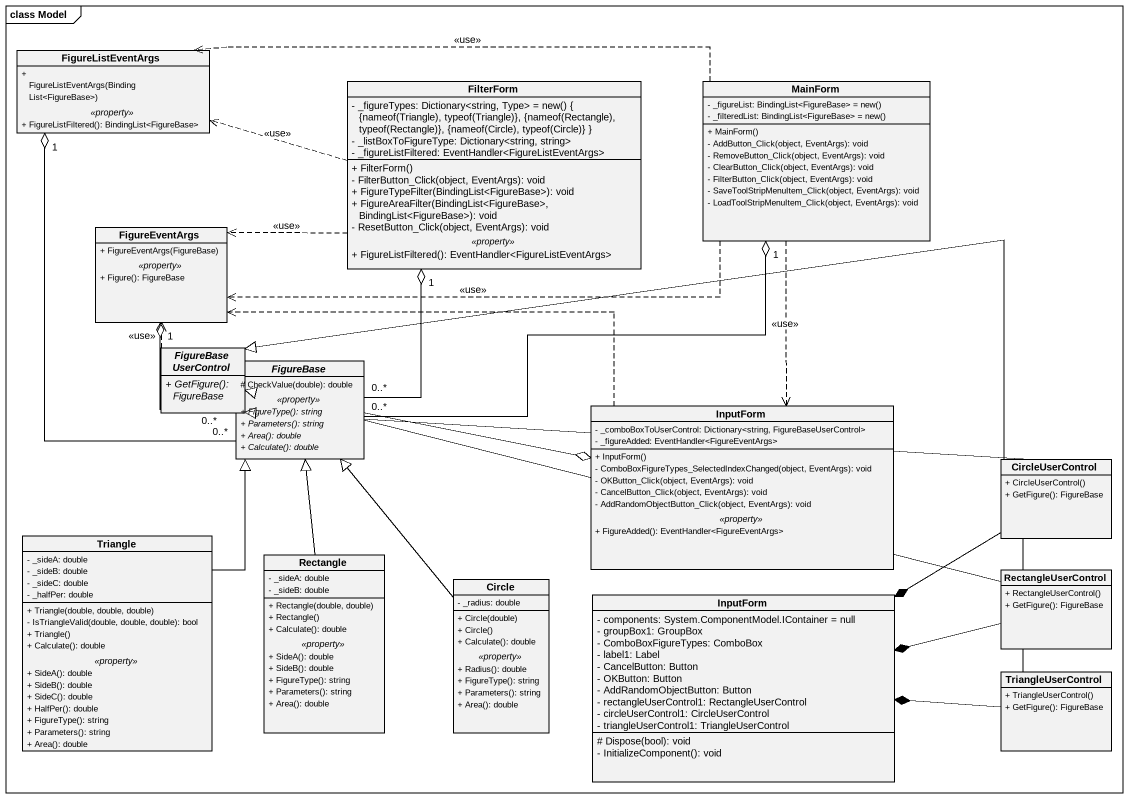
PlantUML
@startuml
mainframe class Model
hide circle
hide empty members
skinparam classAttributeIconSize 0
class FigureListEventArgs {
  + FigureListEventArgs(BindingList<FigureBase>)
  .. <<property>> ..
  + FigureListFiltered(): BindingList<FigureBase>
}
class FilterForm {
  {field} - _figureTypes: Dictionary<string, Type> = new() { {nameof(Triangle), typeof(Triangle)}, {nameof(Rectangle), typeof(Rectangle)}, {nameof(Circle), typeof(Circle)} }
  - _listBoxToFigureType: Dictionary<string, string>
  - _figureListFiltered: EventHandler<FigureListEventArgs>
  --
  + FilterForm()
  - FilterButton_Click(object, EventArgs): void
  + FigureTypeFilter(BindingList<FigureBase>): void
  + FigureAreaFilter(BindingList<FigureBase>, BindingList<FigureBase>): void
  - ResetButton_Click(object, EventArgs): void
  .. <<property>> ..
  + FigureListFiltered(): EventHandler<FigureListEventArgs>
}
class MainForm {
  {field} - _figureList: BindingList<FigureBase> = new()
  {field} - _filteredList: BindingList<FigureBase> = new()
  + MainForm()
  - AddButton_Click(object, EventArgs): void
  - RemoveButton_Click(object, EventArgs): void
  - ClearButton_Click(object, EventArgs): void
  - FilterButton_Click(object, EventArgs): void
  - SaveToolStripMenuItem_Click(object, EventArgs): void
  - LoadToolStripMenuItem_Click(object, EventArgs): void
}
class FigureEventArgs {
  + FigureEventArgs(FigureBase)
  .. <<property>> ..
  + Figure(): FigureBase
}
abstract class FigureBaseUserControl {
  {abstract} + GetFigure(): FigureBase
}
abstract class FigureBase {
  # CheckValue(double): double
  .. <<property>> ..
  {abstract} + FigureType(): string
  {abstract} + Parameters(): string
  {abstract} + Area(): double
  {abstract} + Calculate(): double
}
class InputForm {
  - _comboBoxToUserControl: Dictionary<string, FigureBaseUserControl>
  - _figureAdded: EventHandler<FigureEventArgs>
  --
  + InputForm()
  - ComboBoxFigureTypes_SelectedIndexChanged(object, EventArgs): void
  - OKButton_Click(object, EventArgs): void
  - CancelButton_Click(object, EventArgs): void
  - AddRandomObjectButton_Click(object, EventArgs): void
  .. <<property>> ..
  + FigureAdded(): EventHandler<FigureEventArgs>
}
class CircleUserControl {
  + CircleUserControl()
  + GetFigure(): FigureBase
}
class Triangle {
  - _sideA: double
  - _sideB: double
  - _sideC: double
  - _halfPer: double
  --
  + Triangle(double, double, double)
  - IsTriangleValid(double, double, double): bool
  + Triangle()
  + Calculate(): double
  .. <<property>> ..
  + SideA(): double
  + SideB(): double
  + SideC(): double
  + HalfPer(): double
  + FigureType(): string
  + Parameters(): string
  + Area(): double
}
class "Rectangle" as Rectangle_ {
  - _sideA: double
  - _sideB: double
  --
  + Rectangle(double, double)
  + Rectangle()
  + Calculate(): double
  .. <<property>> ..
  + SideA(): double
  + SideB(): double
  + FigureType(): string
  + Parameters(): string
  + Area(): double
}
class "Circle" as Circle_ {
  - _radius: double
  --
  + Circle(double)
  + Circle()
  + Calculate(): double
  .. <<property>> ..
  + Radius(): double
  + FigureType(): string
  + Parameters(): string
  + Area(): double
}
class RectangleUserControl {
  + RectangleUserControl()
  + GetFigure(): FigureBase
}
class "InputForm" as InputForm_2 {
  - components: System.ComponentModel.IContainer = null
  - groupBox1: GroupBox
  - ComboBoxFigureTypes: ComboBox
  - label1: Label
  - CancelButton: Button
  - OKButton: Button
  - AddRandomObjectButton: Button
  - rectangleUserControl1: RectangleUserControl
  - circleUserControl1: CircleUserControl
  - triangleUserControl1: TriangleUserControl
  # Dispose(bool): void
  - InitializeComponent(): void
}
class TriangleUserControl {
  + TriangleUserControl()
  + GetFigure(): FigureBase
}
FilterForm .left.> FigureListEventArgs : <<use>>
FilterForm .left.> FigureEventArgs : <<use>>
MainForm .left.> FigureListEventArgs : <<use>>
MainForm .left.> FigureEventArgs : <<use>>
MainForm ..> InputForm : <<use>>
FigureBaseUserControl .up.> FigureEventArgs : <<use>>
FigureBaseUserControl -right-o InputForm
FigureBase "0..*" -up-o "1" FigureListEventArgs
FigureBase "0..*" -up-o "1" FilterForm
FigureBase "0..*" -right-o "1" MainForm
FigureBase "0..*" -up-o "1" FigureEventArgs
InputForm .left.> FigureEventArgs
CircleUserControl -left-|> FigureBaseUserControl
CircleUserControl --* InputForm_2
Triangle -up-|> FigureBase
Rectangle_ -up-|> FigureBase
Circle_ -up-|> FigureBase
RectangleUserControl -left-|> FigureBaseUserControl
RectangleUserControl -left-* InputForm_2
TriangleUserControl -left-|> FigureBaseUserControl
TriangleUserControl -left-* InputForm_2
@enduml
